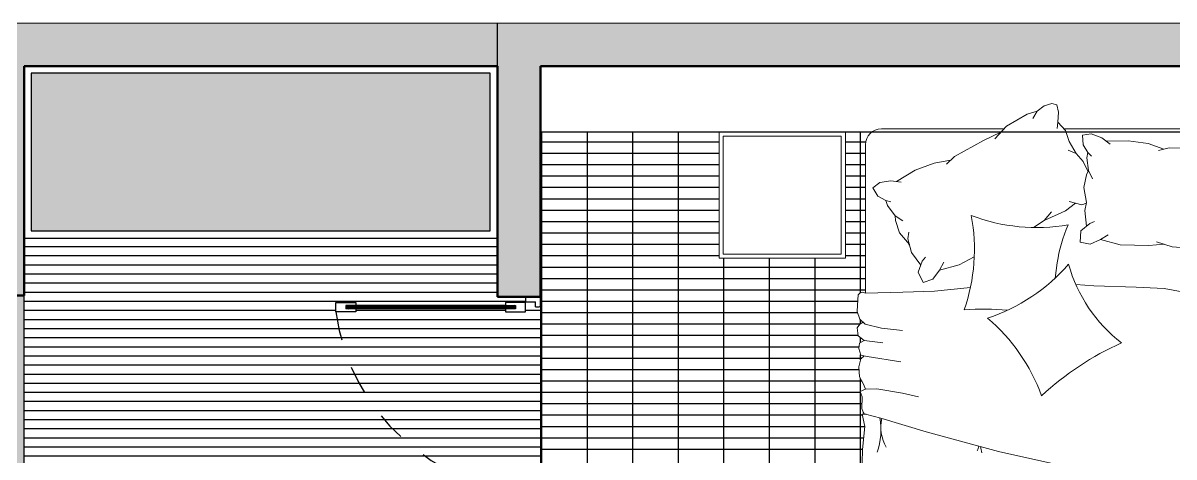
# Model space of a CAD drawing. Header units: millimetres. Extents: x 2999.9 to 3041.9, y 869.6 to 906.3.
# Drawn here: x 3033.265 to 3037.278, y 900.525 to 902.038 of the extents above; entities that cross this region are included whole.
import ezdxf

# ---------------------------------------------------------------- set-up
doc = ezdxf.new("R2010")
doc.units = ezdxf.units.MM
doc.linetypes.add('DASHED2', pattern=[9.525, 6.35, -3.175])
for name, color, linetype in [('1 proyeccion', 253, 'DASHED2'), ('1 puerta 0009', 242, 'Continuous'), ('1 puerta 002', 7, 'Continuous')]:
    doc.layers.add(name, color=color, linetype=linetype)
doc.layers.add('mori', color=166, linetype='Continuous', lineweight=30)
doc.layers.add('MOVI', color=7, linetype='Continuous', lineweight=9)

msp = doc.modelspace()

# ---------------------------------------------------------------- hatches: boundary and pattern name
h = msp.add_hatch(color=256)
h.dxf.hatch_style = 1
h.set_gradient(color1=(127, 63, 0), color2=(143, 71, 0), one_color=1, tint=0.28, name='CYLINDER')
h.paths.add_polyline_path([(3034.8947, 901.3132), (3034.8947, 901.8632), (3033.2942, 901.8632), (3033.2942, 901.3132)])
h.paths.add_polyline_path([(3032.846, 897.8125), (3032.396, 897.8125), (3032.3942, 896.4445), (3032.8442, 896.4445)])
h.paths.add_polyline_path([(3032.5442, 894.8654), (3032.9942, 894.8654), (3032.9942, 896.2445), (3032.5442, 896.2445)])
at = {"layer": '1 puerta 0009'}
h = msp.add_hatch(dxfattribs=at)
h.set_pattern_fill('_USER', color=256, scale=0.003811, angle=135, style=0, pattern_type=0)
h.set_pattern_definition([(135, (3205.6767292, 7.42795), (-0.00269486251, -0.00269486251), [])])
h.paths.add_polyline_path([(3034.9472, 901.0412), (3034.9822, 901.0412), (3034.9822, 901.0534), (3034.3907, 901.0534), (3034.3907, 901.0412), (3034.4257, 901.0412)])

# ---------------------------------------------------------------- linework, layer by layer
for p, q in [((3034.9197, 901.8882), (3034.9197, 902.0382)), ((3034.9197, 901.8882), (3033.2692, 901.8882)), ((3033.2692, 901.8882), (3033.2692, 901.2882)), ((3034.9197, 901.2882), (3034.9197, 901.8882)), ((3035.0697, 901.8882), (3038.5692, 901.8882)), ((3035.0697, 901.658), (3035.0697, 901.8882)), ((3034.8947, 901.8632), (3033.2942, 901.8632)), ((3033.2942, 901.8632), (3033.2942, 901.3132)), ((3034.8947, 901.3132), (3034.8947, 901.8632)), ((3038.5692, 901.658), (3035.0697, 901.658)), ((3033.2942, 901.3132), (3034.8947, 901.3132)), ((3033.2692, 901.2882), (3034.9197, 901.2882)), ((3035.0697, 901.0832), (3035.0697, 900.3832))]:
    msp.add_line(p, q)
at = {"color": 251, "linetype": 'Continuous'}
for p, q in [((3035.0744, 898.9038), (3035.0744, 901.658)), ((3035.2332, 898.8689), (3035.2332, 901.658)), ((3035.3919, 898.8022), (3035.3919, 901.658)), ((3035.5507, 898.6939), (3035.5507, 901.658)), ((3036.1857, 901.0988), (3036.1857, 901.658)), ((3035.0697, 901.624), (3035.6926, 901.624)), ((3036.1325, 901.624), (3036.204, 901.624)), ((3035.0697, 901.5843), (3035.6926, 901.5843)), ((3036.1325, 901.5843), (3036.2031, 901.5843)), ((3035.0697, 901.5447), (3035.6926, 901.5447)), ((3036.1325, 901.5447), (3036.2031, 901.5447)), ((3035.0697, 901.505), (3035.6926, 901.505)), ((3036.1325, 901.505), (3036.2031, 901.505)), ((3035.0697, 901.4653), (3035.6926, 901.4653)), ((3035.0697, 901.4256), (3035.6926, 901.4256)), ((3036.1325, 901.4653), (3036.2031, 901.4653)), ((3036.1325, 901.4256), (3036.2031, 901.4256)), ((3035.0697, 901.3859), (3035.6926, 901.3859)), ((3036.1325, 901.3859), (3036.2031, 901.3859)), ((3035.0697, 901.3462), (3035.6926, 901.3462)), ((3036.1325, 901.3462), (3036.2031, 901.3462)), ((3035.0697, 901.3065), (3035.6926, 901.3065)), ((3036.1325, 901.3065), (3036.2031, 901.3065)), ((3035.0697, 901.2668), (3035.6926, 901.2668)), ((3036.1325, 901.2668), (3036.2031, 901.2668)), ((3035.0697, 901.2272), (3035.6926, 901.2272)), ((3036.1325, 901.2272), (3036.2031, 901.2272)), ((3035.0697, 901.1875), (3036.2031, 901.1875)), ((3035.7094, 900.4679), (3035.7094, 901.2181)), ((3035.8682, 900.4679), (3035.8682, 901.2181)), ((3036.0269, 900.4679), (3036.0269, 901.2181)), ((3035.0697, 901.1478), (3036.2031, 901.1478)), ((3035.0697, 901.1081), (3036.2031, 901.1081)), ((3035.0697, 901.0684), (3036.1762, 901.0684)), ((3035.0697, 901.0287), (3036.1752, 901.0287)), ((3035.0697, 900.989), (3036.1836, 900.989)), ((3036.1857, 900.9901), (3036.1857, 901.0027)), ((3035.0697, 900.9493), (3036.1774, 900.9493)), ((3035.0697, 900.9097), (3036.1805, 900.9097)), ((3036.1857, 900.9242), (3036.1857, 900.9409)), ((3035.0697, 900.87), (3036.1898, 900.87)), ((3036.1857, 900.8639), (3036.1857, 900.8817)), ((3035.0697, 900.8303), (3036.1799, 900.8303)), ((3035.0697, 900.7906), (3036.1897, 900.7906)), ((3036.1857, 900.7544), (3036.1857, 900.7982)), ((3035.0697, 900.7509), (3036.1847, 900.7509)), ((3036.1857, 900.4679), (3036.1857, 900.7487)), ((3035.0697, 900.7112), (3036.1909, 900.7112)), ((3035.0697, 900.6715), (3036.1916, 900.6715)), ((3035.0697, 900.6318), (3036.2004, 900.6318)), ((3035.0697, 900.5922), (3036.1963, 900.5922)), ((3035.0697, 900.5525), (3036.1922, 900.5525))]:
    msp.add_line(p, q, dxfattribs=at)
at = {"color": 252, "linetype": 'Continuous'}
for p, q in [((3033.2692, 901.2589), (3034.9197, 901.2589)), ((3033.2692, 901.2272), (3034.9197, 901.2272)), ((3033.2692, 901.1954), (3034.9197, 901.1954)), ((3033.2692, 901.1637), (3034.9197, 901.1637)), ((3033.2692, 901.1319), (3034.9197, 901.1319)), ((3033.2692, 901.1002), (3034.9197, 901.1002)), ((3033.2692, 901.0684), (3035.0172, 901.0684)), ((3033.2692, 901.0367), (3034.3557, 901.0367)), ((3034.4257, 901.0367), (3034.9472, 901.0367)), ((3035.0172, 901.0367), (3035.0697, 901.0367)), ((3033.2692, 901.0049), (3034.3618, 901.0049)), ((3034.3618, 901.0049), (3035.0697, 901.0049)), ((3033.2692, 900.9732), (3034.3694, 900.9732)), ((3034.3694, 900.9732), (3035.0697, 900.9732)), ((3033.2692, 900.9414), (3034.3769, 900.9414)), ((3033.2692, 900.9097), (3034.3845, 900.9097)), ((3034.3769, 900.9414), (3035.0697, 900.9414)), ((3034.3845, 900.9097), (3035.0697, 900.9097)), ((3033.2692, 900.8779), (3034.3956, 900.8779)), ((3034.3956, 900.8779), (3035.0697, 900.8779)), ((3033.2692, 900.8462), (3034.41, 900.8462)), ((3034.41, 900.8462), (3035.0697, 900.8462)), ((3033.2692, 900.8144), (3034.4244, 900.8144)), ((3034.4244, 900.8144), (3035.0697, 900.8144)), ((3033.2692, 900.7827), (3034.4389, 900.7827)), ((3033.2692, 900.7509), (3034.4572, 900.7509)), ((3034.4389, 900.7827), (3035.0697, 900.7827)), ((3034.4572, 900.7509), (3035.0697, 900.7509)), ((3033.2692, 900.7192), (3034.4798, 900.7192)), ((3034.4798, 900.7192), (3035.0697, 900.7192)), ((3033.2692, 900.6874), (3034.5025, 900.6874)), ((3034.5025, 900.6874), (3035.0697, 900.6874)), ((3033.2692, 900.6557), (3034.5251, 900.6557)), ((3033.2692, 900.6239), (3034.5572, 900.6239)), ((3034.5251, 900.6557), (3035.0697, 900.6557)), ((3034.5572, 900.6239), (3035.0697, 900.6239)), ((3033.2692, 900.5922), (3034.5907, 900.5922)), ((3034.5907, 900.5922), (3035.0697, 900.5922)), ((3033.2692, 900.5604), (3034.6241, 900.5604)), ((3034.6241, 900.5604), (3035.0697, 900.5604)), ((3033.2692, 900.5287), (3034.6712, 900.5287)), ((3034.6712, 900.5287), (3035.0697, 900.5287))]:
    msp.add_line(p, q, dxfattribs=at)
at = {"color": 7}
msp.add_line((3033.2692, 899.3374), (3033.2692, 901.0882), dxfattribs=at)
at = {"color": 0, "linetype": 'Continuous'}
for points in [[(3033.1192, 901.8882), (3033.1192, 902.0382), (3033.2692, 901.0882)], [(3033.2692, 901.8882), (3033.1192, 902.0382), (3033.2692, 902.0382)], [(3033.2692, 901.0882), (3033.1192, 902.0382), (3033.2692, 901.8882)], [(3033.2692, 901.8882), (3033.2692, 902.0382), (3034.9197, 901.8882)], [(3034.9197, 901.8882), (3033.2692, 902.0382), (3034.9197, 902.0382)], [(3034.9197, 901.0832), (3034.9197, 902.0382), (3035.0172, 901.0832)], [(3035.0172, 901.0832), (3034.9197, 902.0382), (3035.0172, 902.0382)], [(3035.0172, 901.0832), (3035.0172, 902.0382), (3035.0697, 901.0832)], [(3035.0697, 901.8882), (3035.0172, 902.0382), (3035.0697, 902.0382)], [(3035.0697, 901.0832), (3035.0172, 902.0382), (3035.0697, 901.8882)], [(3035.0697, 901.8882), (3035.0697, 902.0382), (3038.5692, 901.8882)], [(3038.5692, 901.8882), (3035.0697, 902.0382), (3038.5692, 902.0382)], [(3033.1192, 901.2382), (3033.1192, 901.8882), (3033.2692, 901.0882)], [(3033.1192, 901.0882), (3033.1192, 901.2382), (3033.2692, 901.0882)]]:
    msp.add_solid(points, dxfattribs=at)
at = {"color": 7, "linetype": 'Continuous'}
for points in [[(3033.1892, 899.3374), (3033.1892, 901.0882), (3033.2692, 899.3374)], [(3033.2692, 899.3374), (3033.1892, 901.0882), (3033.2692, 901.0882)]]:
    msp.add_solid(points, dxfattribs=at)
at = {"layer": '1 proyeccion', "ltscale": 0.005}
msp.add_arc((3035.0797, 901.1312), 0.731, 187.9007, 267.8392, dxfattribs=at)
at = {"layer": '1 puerta 002'}
for p, q in [((3035.0697, 901.0832), (3035.0172, 901.0832)), ((3035.0172, 901.0832), (3035.0172, 901.0657)), ((3035.0172, 901.0657), (3035.0522, 901.0657)), ((3035.0522, 901.0482), (3035.0522, 901.0657)), ((3035.0697, 901.0552), (3035.0697, 901.0832)), ((3034.3907, 901.0534), (3034.3907, 901.0412)), ((3034.4257, 901.0412), (3034.3907, 901.0412)), ((3035.0522, 901.0482), (3035.0627, 901.0482))]:
    msp.add_line(p, q, dxfattribs=at)
msp.add_lwpolyline([(3034.9472, 901.0412), (3034.4257, 901.0412), (3034.4257, 901.0307), (3034.3557, 901.0307), (3034.3557, 901.0639), (3034.4257, 901.0639), (3034.4257, 901.0534)], dxfattribs=at)
msp.add_lwpolyline([(3034.9822, 901.0534), (3034.9822, 901.0412), (3034.9472, 901.0412), (3034.9472, 901.0307), (3035.0172, 901.0307), (3035.0172, 901.0639), (3034.9472, 901.0639), (3034.9472, 901.0534), (3034.4257, 901.0534), (3034.3907, 901.0534)], close=True, dxfattribs=at)
msp.add_arc((3035.0627, 901.0552), 0.007, 270, 0, dxfattribs=at)
at = {"layer": 'mori', "color": 152, "lineweight": 20}
msp.add_line((3003.8192, 902.0382), (3038.7192, 902.0382), dxfattribs=at)
at = {"layer": 'mori', "color": 152, "lineweight": 50}
for p, q in [((3033.2692, 901.8882), (3034.9197, 901.8882)), ((3033.2692, 901.0882), (3033.2692, 901.8882)), ((3034.9197, 901.0832), (3034.9197, 901.8882)), ((3035.0697, 901.8882), (3038.5692, 901.8882)), ((3035.0697, 901.0832), (3035.0697, 901.8882)), ((3032.3192, 901.0882), (3033.2692, 901.0882)), ((3034.9197, 901.0832), (3035.0697, 901.0832))]:
    msp.add_line(p, q, dxfattribs=at)
at = {"layer": 'MOVI'}
for p, q in [((3036.7659, 901.7203), (3036.6947, 901.6791)), ((3036.8009, 901.7306), (3036.7659, 901.7203)), ((3036.8009, 901.7306), (3036.7863, 901.7057)), ((3036.6853, 901.6689), (3036.2581, 901.6689)), ((3036.6947, 901.6791), (3036.6539, 901.6349)), ((3036.8729, 901.6922), (3036.9002, 901.6633)), ((3037.6328, 901.6689), (3036.8949, 901.6689)), ((3036.9002, 901.6633), (3036.9123, 901.6247)), ((3036.2031, 901.1914), (3036.2031, 901.6139)), ((3036.9123, 901.6247), (3036.9368, 901.5833)), ((3036.9732, 901.4097), (3036.9732, 901.4148)), ((3036.9732, 901.3301), (3036.9732, 901.3342)), ((3036.3564, 901.2632), (3036.3539, 901.2677)), ((3036.2031, 901.1914), (3036.2031, 901.0964)), ((3036.8711, 901.202), (3036.8644, 901.1488)), ((3036.9988, 901.1216), (3036.936, 901.1268)), ((3037.146, 901.1176), (3036.9988, 901.1216)), ((3036.2031, 901.0964), (3036.1909, 901.0998)), ((3036.1829, 901.0051), (3036.2018, 900.9887)), ((3036.2018, 900.9887), (3036.258, 900.974)), ((3036.258, 900.974), (3036.3317, 900.966)), ((3036.1817, 900.9219), (3036.1799, 900.9033)), ((3036.1978, 900.9312), (3036.1817, 900.9219)), ((3036.2634, 900.9232), (3036.1978, 900.9312)), ((3036.1799, 900.9033), (3036.1862, 900.88)), ((3036.1862, 900.88), (3036.2085, 900.8751)), ((3036.2085, 900.8751), (3036.3263, 900.8563)), ((3036.1836, 900.7536), (3036.2033, 900.7612)), ((3036.1914, 900.7354), (3036.1836, 900.7536)), ((3036.2033, 900.7612), (3036.2427, 900.7627)), ((3036.2427, 900.7627), (3036.3321, 900.7475)), ((3036.3321, 900.7475), (3036.3881, 900.7354)), ((3036.2031, 900.6746), (3036.1909, 900.6746)), ((3036.2054, 900.674), (3036.2054, 900.674)), ((3036.1921, 900.5514), (3036.1909, 900.5048))]:
    msp.add_line(p, q, dxfattribs=at)
for points in [[(3036.8009, 901.7306), (3036.8253, 901.7491), (3036.8522, 901.7577), (3036.87, 901.7531), (3036.876, 901.7271), (3036.8729, 901.6922), (3036.8704, 901.6706)], [(3036.6744, 901.6571), (3036.6145, 901.6291), (3036.5127, 901.573), (3036.4855, 901.5465)], [(3036.991, 901.5735), (3036.9777, 901.5863), (3036.9613, 901.6134), (3036.9594, 901.6475), (3036.9897, 901.6517), (3037.0269, 901.6374), (3037.0557, 901.6156)], [(3037.243, 901.5983), (3037.1881, 901.6176), (3037.1185, 901.6278), (3037.042, 901.626)], [(3036.9092, 901.5943), (3036.9368, 901.5833), (3036.9615, 901.5553), (3036.979, 901.5193)], [(3036.9943, 901.4952), (3036.98, 901.5241), (3036.9747, 901.5685), (3036.9777, 901.5863)], [(3037.4436, 901.5972), (3037.3775, 901.6021), (3037.2613, 901.6032), (3037.2247, 901.5934)], [(3036.4991, 901.5598), (3036.4417, 901.5497), (3036.3761, 901.5246), (3036.3103, 901.4854)], [(3036.9738, 901.4119), (3036.9644, 901.465), (3036.973, 901.5085), (3036.98, 901.5241)], [(3036.2916, 901.4147), (3036.2737, 901.4194), (3036.2462, 901.4349), (3036.2278, 901.4637), (3036.2522, 901.4822), (3036.2916, 901.488), (3036.3273, 901.4831)], [(3036.3328, 901.348), (3036.3062, 901.3662), (3036.2798, 901.4023), (3036.2737, 901.4194)], [(3036.9352, 901.4103), (3036.9004, 901.3834), (3036.8257, 901.3494)], [(3036.9732, 901.4096), (3036.957, 901.4042), (3036.9133, 901.4164)], [(3036.9737, 901.3304), (3036.9675, 901.3847), (3036.9738, 901.4119)], [(3036.3558, 901.2654), (3036.3216, 901.307), (3036.3078, 901.3492), (3036.3062, 901.3662)], [(3036.8511, 901.3795), (3036.8257, 901.3494), (3036.7884, 901.3252)], [(3037.0485, 901.2997), (3037.0215, 901.2833), (3036.9864, 901.2674), (3036.9507, 901.2736), (3036.9532, 901.3135), (3036.9848, 901.3396), (3037.0013, 901.3466)], [(3036.3956, 901.1943), (3036.3637, 901.2386), (3036.3499, 901.2853), (3036.3538, 901.3093)], [(3037.2438, 901.2671), (3037.1906, 901.263), (3037.0905, 901.2651), (3037.0215, 901.2833)], [(3037.4615, 901.2686), (3037.4246, 901.2548), (3037.3602, 901.2507), (3037.2725, 901.2581), (3037.2174, 901.2754)], [(3036.4759, 901.2042), (3036.4604, 901.1767), (3036.4377, 901.1456), (3036.4035, 901.1335), (3036.3861, 901.1695), (3036.4008, 901.2078), (3036.4118, 901.2219)], [(3036.5818, 901.2227), (3036.5295, 901.1946), (3036.4604, 901.1767)], [(3036.5687, 901.1166), (3036.4432, 901.103), (3036.3334, 901.0998), (3036.2031, 901.0964)], [(3037.6878, 901.0439), (3037.4764, 901.0698), (3037.2435, 901.1129), (3037.146, 901.1176)], [(3036.1909, 901.0998), (3036.1846, 901.0977), (3036.1775, 901.0906), (3036.1754, 901.0548), (3036.1741, 901.0322)], [(3036.1741, 901.0322), (3036.1829, 901.0051)], [(3036.1948, 900.9948), (3036.1831, 900.9887), (3036.1737, 900.9754), (3036.1777, 900.9473), (3036.1978, 900.9312)], [(3036.1983, 900.8773), (3036.1866, 900.8671), (3036.179, 900.8399), (3036.182, 900.8051), (3036.1957, 900.7793), (3036.2033, 900.7612)], [(3036.2054, 900.674), (3036.1985, 900.6758), (3036.1943, 900.6816), (3036.1904, 900.6937), (3036.1914, 900.7354)], [(3036.1921, 900.5514), (3036.2004, 900.6318), (3036.1909, 900.6746)], [(3037.6878, 900.3069), (3037.5578, 900.3251), (3037.4253, 900.3864), (3037.2993, 900.4252), (3037.1378, 900.4542), (3036.9537, 900.48), (3036.6661, 900.5446), (3036.4141, 900.6124), (3036.2558, 900.6608), (3036.2031, 900.6746)]]:
    msp.add_lwpolyline(points, dxfattribs=at)
for points in [[(3036.1325, 901.658), (3035.6926, 901.658), (3035.6926, 901.2181), (3036.1325, 901.2181)], [(3036.1181, 901.6436), (3035.707, 901.6436), (3035.707, 901.2325), (3036.1181, 901.2325)]]:
    msp.add_lwpolyline(points, close=True, dxfattribs=at)
for centre, radius, start, end in [((3036.2581, 901.6139), 0.055, 90, 180), ((3035.9405, 901.2483), 0.6419, 340.9059, 10.6528), ((3036.799, 901.9651), 0.6399, 249.159, 279.9254), ((3037.3858, 901.1258), 0.5203, 156.3276, 171.5768), ((3036.4281, 901.617), 0.6399, 288.238, 319.0044), ((3037.4126, 901.3354), 0.5203, 195.4066, 232.4063), ((3036.6113, 899.979), 1.0614, 85.311, 93.4716), ((3036.2135, 900.5194), 0.6419, 19.9849, 49.7318), ((3037.5344, 899.9569), 1.0614, 114.4421, 132.5506), ((3036.0255, 900.6195), 0.2311, 340.2707, 10.4931), ((3036.3953, 900.6283), 0.1389, 167.0109, 209.9939), ((3036.4676, 900.596), 0.1341, 338.4806, 345.7602), ((3036.7635, 900.5878), 0.162, 189.385, 197.3557)]:
    msp.add_arc(centre, radius, start, end, dxfattribs=at)

doc.saveas('drawing.dxf')
